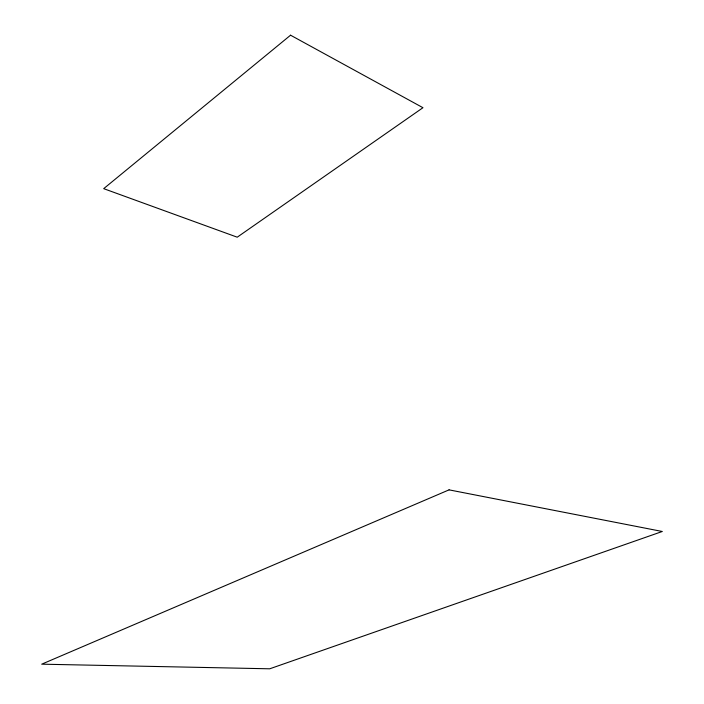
<?xml version="1.0" encoding="UTF-8"?>
<svg xmlns="http://www.w3.org/2000/svg" width="704" height="704" viewBox="0 0 704 704"><rect width="100%" height="100%" fill="white"/><g stroke="black" fill="none" stroke-linecap="round" stroke-linejoin="round"><path stroke-width="1.06" d="M290.558 35.2L103.699 188.654L237.23 237.195L422.963 107.712L290.558 35.2M449.055 489.861L41.703 664.18L269.72 668.8L662.297 531.485L449.055 489.861"/></g></svg>
